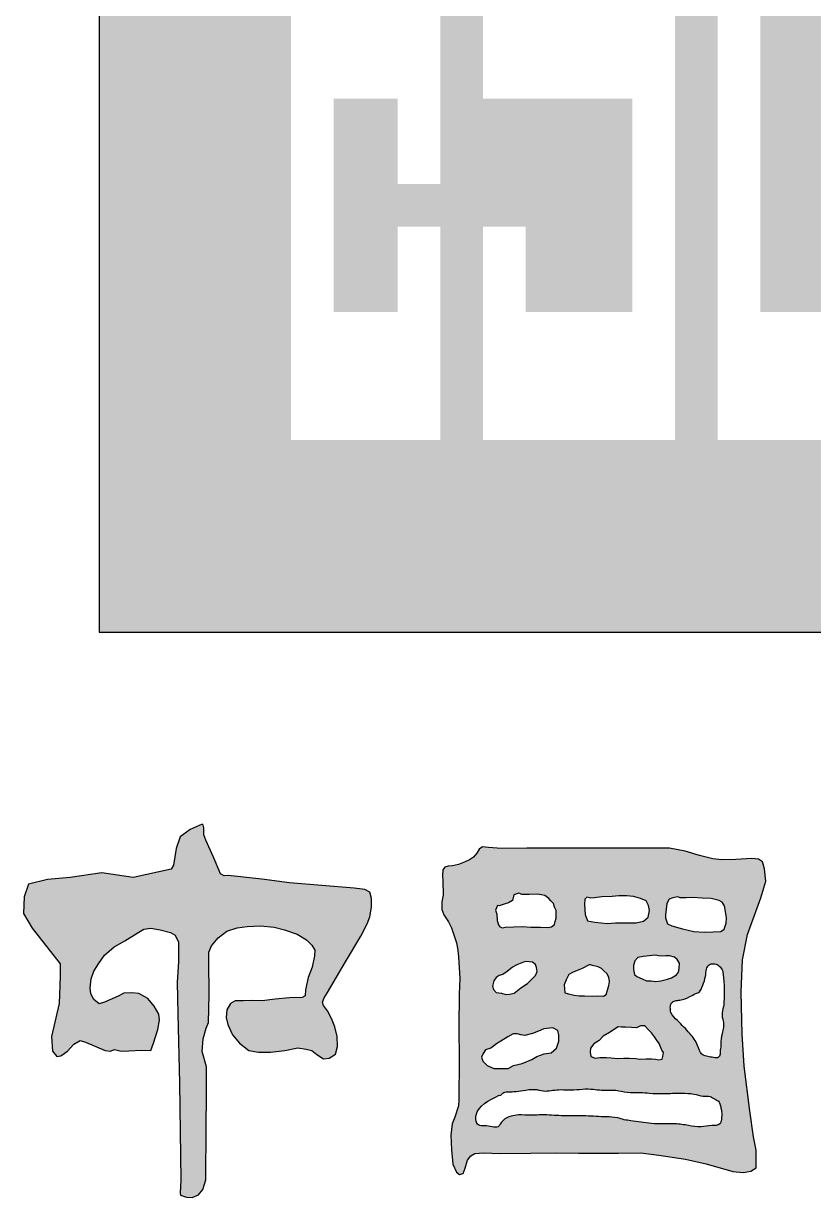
# Model space of a CAD drawing. Extents: x 196430 to 818205, y 904526 to 1974626.
# Drawn here: x 349034 to 349596, y 1784832 to 1785665 of the extents above; entities that cross this region are included whole.
import ezdxf

# ---------------------------------------------------------------- set-up
doc = ezdxf.new("R2010")
doc.units = 0
doc.header["$LTSCALE"] = 1000
doc.header["$MEASUREMENT"] = 0
doc.layers.add('FRAME', color=7, linetype='Continuous')

# ---------------------------------------------------------------- blocks, each defined once
blk = doc.blocks.new('a1')
h = blk.add_hatch(color=256)
h.paths.add_polyline_path([(88869.69, 130890.13), (87869.69, 130890.13), (87869.69, 129890.13), (88869.69, 129890.13)])
h.paths.add_polyline_path([(88596.96, 130662.86), (88490.9, 130662.86), (88490.9, 130359.83), (88596.96, 130359.83), (88596.96, 130268.92), (88490.9, 130268.92), (88490.9, 130117.4), (88596.96, 130117.4), (88596.96, 130026.49), (88460.6, 130026.49), (88460.6, 130753.77), (88596.96, 130753.77)], flags=16)
h.paths.add_polyline_path([(88733.33, 130359.83), (88733.33, 130208.31), (88703.02, 130208.31), (88703.02, 130268.92), (88657.57, 130268.92), (88657.57, 130117.4), (88703.02, 130117.4), (88703.02, 130178.01), (88733.33, 130178.01), (88733.33, 130026.49), (88627.27, 130026.49), (88627.27, 130359.83)], flags=16)
h.paths.add_polyline_path([(88430.3, 130496.19), (88399.99, 130496.19), (88399.99, 130662.86), (88339.39, 130662.86), (88339.39, 130117.4), (88399.99, 130117.4), (88399.99, 130359.83), (88430.3, 130359.83), (88430.3, 130026.49), (88309.08, 130026.49), (88309.08, 130753.77), (88430.3, 130753.77)], flags=16)
h.paths.add_polyline_path([(88278.78, 130496.19), (88248.48, 130496.19), (88248.48, 130662.86), (88172.72, 130662.86), (88172.72, 130359.83), (88278.78, 130359.83), (88278.78, 130026.49), (88142.42, 130026.49), (88142.42, 130178.01), (88172.72, 130178.01), (88172.72, 130117.4), (88248.48, 130117.4), (88248.48, 130268.92), (88142.42, 130268.92), (88142.42, 130753.77), (88278.78, 130753.77)], flags=16)
h.paths.add_polyline_path([(88112.11, 130359.83), (88112.11, 130208.31), (88081.81, 130208.31), (88081.81, 130268.92), (88036.36, 130268.92), (88036.36, 130117.4), (88081.81, 130117.4), (88081.81, 130178.01), (88112.11, 130178.01), (88112.11, 130026.49), (88006.05, 130026.49), (88006.05, 130359.83)], flags=16)
at = {"layer": 'FRAME'}
blk.add_hatch(color=256, dxfattribs=at).paths.add_polyline_path([(88004.88, 129712.09), (87985.2, 129714.64), (87961.31, 129717.19), (87958.55, 129716.98), (87955.9, 129718.46), (87950.81, 129730.23), (87945.52, 129742.48), (87943.97, 129746.25), (87943.97, 129751.11), (87943.53, 129753.1), (87942.75, 129753.67), (87934.36, 129749.9), (87927.25, 129744.71), (87924.28, 129736.39), (87922.45, 129724.68), (87920.75, 129721.85), (87893.92, 129715.93), (87871.55, 129719.17), (87848.96, 129715.78), (87832.96, 129714.34), (87819.55, 129711.1), (87816.44, 129702.07), (87815.87, 129690.21), (87821.95, 129679.91), (87842.03, 129654.45), (87842.03, 129645.84), (87841.18, 129626.44), (87835.81, 129602.88), (87836.52, 129592.52), (87839.49, 129588.85), (87842.45, 129589.14), (87847.12, 129592.66), (87851.63, 129597.6), (87856.15, 129600.14), (87859.83, 129599.01), (87873.81, 129592.95), (87877.48, 129592.66), (87880.44, 129593.79), (87885.39, 129592.52), (87890.75, 129592.8), (87900.08, 129593.23), (87906.43, 129592.95), (87908.27, 129598.17), (87911.37, 129607.9), (87912.5, 129614.68), (87912.08, 129618.91), (87908.83, 129624.41), (87904.31, 129630.06), (87897.82, 129633.44), (87892.87, 129634.01), (87887.22, 129633.72), (87883.13, 129631.61), (87877.34, 129629.07), (87873.38, 129627.23), (87869.57, 129626.25), (87865.76, 129629.21), (87863.64, 129633.3), (87863.23, 129637.57), (87864.07, 129643.92), (87865.91, 129649.43), (87869.3, 129654.51), (87873.41, 129660.62), (87880.33, 129666.68), (87887.81, 129670.92), (87896.57, 129676.28), (87901.37, 129679.24), (87906.31, 129679.81), (87912.95, 129678.82), (87920.3, 129676.84), (87923.54, 129675.01), (87925.95, 129669.93), (87925.93, 129655.97), (87925.15, 129641.49), (87925.64, 129619.02), (87926.74, 129569.77), (87927.59, 129500.93), (87927.23, 129492.06), (87927.5, 129490.39), (87931.74, 129488.78), (87935.83, 129488.62), (87940.18, 129490.45), (87943.4, 129494.36), (87945.55, 129501.13), (87945.64, 129538.67), (87945.98, 129561.14), (87945.98, 129581.4), (87942.72, 129592.42), (87943.46, 129601.36), (87945.75, 129608.98), (87947.43, 129612.8), (87947.73, 129632.63), (87947.61, 129656.45), (87947.61, 129662.95), (87949.49, 129667.23), (87954.29, 129673.05), (87960.46, 129677.84), (87967.82, 129680.24), (87974.85, 129681.09), (87984.27, 129681.61), (87994.03, 129680.58), (88001.23, 129678.7), (88010.31, 129675.62), (88017.04, 129671.65), (88020.64, 129667.72), (88022.87, 129664.29), (88022.7, 129660.36), (88020.98, 129652.31), (88018.24, 129644.78), (88016.36, 129636.22), (88016.02, 129631.77), (88013.79, 129630.58), (88004.88, 129630.4), (87994.78, 129629.38), (87985.53, 129628.35), (87978.33, 129628.52), (87971.99, 129628.35), (87966.34, 129628.35), (87962.91, 129626.3), (87960.34, 129621.85), (87960, 129616.37), (87961.03, 129611.41), (87964.46, 129604.05), (87969.42, 129598.23), (87975.93, 129593.09), (87982.78, 129591.72), (87991.35, 129591.72), (88001.63, 129593.09), (88010.71, 129594.81), (88016.7, 129593.95), (88020.81, 129592.92), (88024.41, 129590.18), (88029.06, 129587.22), (88033.17, 129587.57), (88037.46, 129590.31), (88039, 129595.78), (88038.65, 129602.97), (88037.11, 129609.82), (88034.71, 129615.81), (88031.8, 129621.11), (88028.08, 129626.46), (88029.58, 129630.53), (88031.97, 129634.29), (88044.79, 129655.94), (88055.67, 129674.28), (88060.18, 129682.98), (88061.99, 129687.86), (88063.05, 129694.86), (88063.26, 129701.01), (88061.99, 129705.41), (88058.48, 129707.32), (88050.95, 129708.27)])
h = blk.add_hatch(color=256, dxfattribs=at)
h.paths.add_polyline_path([(88203.25, 129736.76), (88173.62, 129736.76), (88155.6, 129736.56), (88146.39, 129737.16), (88141.93, 129737.61), (88139.56, 129736.06), (88138.1, 129733.14), (88135.54, 129730.32), (88132.72, 129728.41), (88128.61, 129726.58), (88124.97, 129725.03), (88120.77, 129724.21), (88117.67, 129723.85), (88115.21, 129723.21), (88113.84, 129721.21), (88113.57, 129717.38), (88113.93, 129713.46), (88114.02, 129703.31), (88113.11, 129698.48), (88113.11, 129693.1), (88114.57, 129689.28), (88117.94, 129684.45), (88120.04, 129680.07), (88123.5, 129669.55), (88124.5, 129664.36), (88125.05, 129659.26), (88125.79, 129644.36), (88125.42, 129632.97), (88125.24, 129609.69), (88125.42, 129586.5), (88125.22, 129558.1), (88125.07, 129553.78), (88122.25, 129545.57), (88120.5, 129541.02), (88119.57, 129532.92), (88120, 129522.55), (88121, 129512.35), (88123.61, 129506.56), (88125.66, 129504.85), (88128.39, 129505.65), (88129.75, 129509.51), (88131.46, 129515.19), (88133.62, 129518.15), (88136.46, 129519.85), (88142.83, 129520.42), (88154.65, 129519.96), (88176.3, 129520.2), (88193.81, 129520.32), (88210.29, 129520.2), (88238.65, 129520.09), (88254.57, 129520.32), (88267.3, 129518.61), (88286.26, 129515.75), (88300.85, 129512.46), (88319.89, 129507.17), (88327.33, 129506.32), (88332.63, 129507.32), (88336.49, 129509.6), (88336.49, 129515.04), (88336.49, 129522.19), (88334.49, 129531.63), (88331.91, 129550.21), (88327.93, 129581.84), (88326.49, 129604.87), (88325.9, 129634.47), (88326.77, 129657.49), (88330.22, 129675.33), (88339.73, 129701.52), (88343.41, 129713.34), (88342.28, 129721.97), (88340.91, 129727.1), (88338.15, 129728.85), (88333.39, 129729.48), (88322.12, 129728.6), (88312.1, 129728.35), (88305.72, 129729.1), (88296.2, 129731.6), (88285.93, 129734.61), (88274.91, 129736.61), (88262.01, 129736.73)])
h.paths.add_polyline_path([(88249.37, 129702.34), (88254.29, 129700.97), (88258.25, 129699.2), (88260.03, 129696.06), (88260.57, 129692.37), (88259.75, 129687.73), (88256.34, 129684.86), (88251.15, 129683.77), (88243.22, 129683.77), (88236.52, 129683.63), (88230.92, 129683.09), (88221.77, 129684.04), (88216.71, 129685.13), (88214.93, 129689.5), (88214.39, 129696.74), (88214.77, 129702.14), (88218.9, 129701.11), (88221.63, 129701.38), (88226.69, 129702.2), (88234.11, 129702.36), (88238.85, 129702.88), (88244.45, 129702.75)], flags=16)
h.paths.add_polyline_path([(88274.74, 129700.4), (88277.18, 129701.51), (88280.79, 129702.03), (88282.56, 129701.47), (88286.76, 129701.47), (88291.24, 129701.75), (88298.05, 129701.28), (88304.39, 129700.91), (88311.65, 129699.3), (88313.99, 129695.78), (88314.74, 129691.78), (88315.49, 129687.3), (88315.02, 129683.48), (88313.71, 129679.29), (88311.29, 129677.43), (88305.86, 129677.23), (88299.41, 129677.01), (88292.22, 129677.6), (88284, 129679.52), (88276.52, 129681.52), (88273.55, 129682.93), (88271.78, 129688.43), (88272.51, 129693.29), (88272.96, 129697.51)], flags=16)
h.paths.add_polyline_path([(88256.19, 129659.87), (88260.36, 129660.23), (88264.63, 129660.68), (88266.99, 129660.32), (88269.44, 129659.96), (88272.34, 129660.23), (88274.97, 129660.23), (88278.32, 129659.41), (88280.32, 129657.6), (88282.04, 129655.06), (88281.68, 129651.35), (88281.01, 129647.2), (88276.24, 129644.64), (88273.34, 129643.64), (88268.71, 129642.47), (88265.17, 129642.1), (88261.91, 129642.38), (88258.46, 129642.56), (88255.38, 129644.01), (88250.12, 129646.06), (88248.99, 129652.35), (88250.21, 129656.61), (88252.38, 129659.05)], flags=16)
h.paths.add_polyline_path([(88194.33, 129692.53), (88194.33, 129689.61), (88194.25, 129686.28), (88192.75, 129681.3), (88188.63, 129680.38), (88183.13, 129680.59), (88176.47, 129680.59), (88170.43, 129681.06), (88164.39, 129680.92), (88158.21, 129680.72), (88155.04, 129679.7), (88153.32, 129682.35), (88152.5, 129685.4), (88152.16, 129689.74), (88151.35, 129692.66), (88152.71, 129696.05), (88153.93, 129695.78), (88157.46, 129697), (88160.52, 129697.82), (88163.43, 129699.65), (88164.25, 129703.45), (88167.88, 129704.8), (88169.95, 129703.86), (88172.26, 129703.86), (88175.11, 129703.86), (88180.95, 129704.06), (88183.81, 129703.65), (88186.39, 129703.04), (88189.03, 129701.07), (88190.66, 129699.24), (88192.36, 129697.41), (88193.24, 129694.76)], flags=16)
h.paths.add_polyline_path([(88228.19, 129649.67), (88231.49, 129646.67), (88232.36, 129641.91), (88231.78, 129639.28), (88230.88, 129635.87), (88229.4, 129631.59), (88223.82, 129631.77), (88220.16, 129631.7), (88214.57, 129631.89), (88210.71, 129631.77), (88207.24, 129632.22), (88203.01, 129633.24), (88200.5, 129633.95), (88200.24, 129636.71), (88200.11, 129639.73), (88201.34, 129643.13), (88203.26, 129646.91), (88205.9, 129648.33), (88209.3, 129649.8), (88212.77, 129651.15), (88218.25, 129654.02), (88220.16, 129653.33), (88225.75, 129652.11)], flags=16)
edge = h.paths.add_edge_path(flags=16)
edge.add_spline(control_points=[(88305.19, 129654.67), (88304.19, 129654.76), (88301.79, 129653.35), (88300.83, 129649.09), (88300.29, 129643.63), (88298.24, 129638.85), (88296.61, 129634.44), (88292.9, 129633.27), (88288.58, 129630.89), (88283.64, 129628.59), (88279, 129628.61), (88275.82, 129626.96), (88275.3, 129623.44), (88275.85, 129618.61), (88282.08, 129613.01), (88288.78, 129605.79), (88295.08, 129598.11), (88296.41, 129590.43), (88301.34, 129588.82), (88304.94, 129588.29), (88308.25, 129587.37), (88311.07, 129589.09), (88310.52, 129592.68), (88311.69, 129596.45), (88311.27, 129600.51), (88312.55, 129605.82), (88314.02, 129611.6), (88311.55, 129618.29), (88313.86, 129625.47), (88313.57, 129633.35), (88313.76, 129640.72), (88312.98, 129645.97), (88312.91, 129650.37), (88310.2, 129653.05), (88307.79, 129654.69), (88306, 129654.56), (88305.36, 129654.64), (88305.19, 129654.67)], knot_values=[0, 0, 0, 0, 0.002527, 0.005819, 0.010541, 0.016212, 0.01905, 0.021488, 0.025344, 0.031678, 0.03458, 0.036892, 0.039871, 0.042673, 0.048877, 0.059437, 0.067872, 0.07372, 0.076518, 0.079958, 0.083137, 0.084566, 0.087367, 0.090967, 0.094633, 0.097255, 0.104638, 0.10897, 0.114377, 0.122753, 0.128696, 0.132678, 0.136195, 0.139075, 0.141274, 0.141274, 0.143472, 0.143472, 0.143472, 0.143472], degree=3, periodic=0)
h.paths.add_polyline_path([(88180.35, 129651.85), (88180.76, 129649.05), (88179.62, 129646.25), (88177.44, 129644.18), (88174.02, 129640.66), (88169.15, 129637.45), (88164.48, 129633.82), (88161.27, 129633.1), (88158.58, 129632.89), (88155.47, 129633.62), (88151.84, 129634.13), (88148.75, 129637.54), (88150.48, 129643.91), (88153.91, 129646.36), (88156.4, 129647.08), (88159.51, 129649.15), (88163.34, 129652.16), (88166.45, 129653.92), (88172.69, 129656.22), (88175.27, 129655.89), (88179.24, 129655.71)], flags=16)
h.paths.add_polyline_path([(88254.24, 129610.45), (88257.43, 129610.45), (88259.99, 129607.58), (88262.06, 129605.66), (88264.86, 129602.07), (88267.49, 129598), (88269.41, 129593.37), (88270.53, 129591.62), (88270.05, 129588.74), (88269.57, 129586.83), (88267.17, 129586.51), (88264.94, 129586.83), (88262.38, 129587.15), (88258.23, 129586.99), (88253.44, 129586.83), (88251.2, 129587.31), (88246.25, 129587.63), (88242.26, 129587.63), (88238.1, 129587.31), (88233.47, 129587.79), (88230.12, 129587.95), (88225.33, 129588.11), (88221.97, 129587.47), (88219.1, 129588.74), (88218.46, 129591.78), (88218.78, 129594.65), (88221.01, 129597.68), (88225.01, 129600.24), (88227.72, 129603.11), (88232.35, 129605.82), (88238.42, 129609.81), (88240.66, 129609.65), (88243.69, 129609.65), (88247.85, 129609.33), (88251.52, 129609.01)], flags=16)
h.paths.add_polyline_path([(88191.95, 129609.21), (88195.43, 129607.16), (88196.25, 129603.89), (88196.25, 129599.59), (88194.61, 129594.68), (88190.72, 129591.4), (88185.81, 129590.59), (88180.69, 129588.74), (88177, 129586.7), (88170.24, 129583.83), (88164.1, 129582.4), (88160.21, 129580.15), (88155.29, 129580.15), (88150.17, 129580.15), (88145.26, 129582.4), (88142.18, 129585.47), (88141.37, 129588.34), (88142.39, 129591), (88144.23, 129593.45), (88147.92, 129594.68), (88152.01, 129597.75), (88160, 129602.66), (88163.69, 129604.91), (88166.56, 129604.91), (88169.22, 129604.09), (88172.08, 129603.68), (88177.61, 129605.11), (88181.91, 129606.75), (88185.6, 129608.39)], flags=16)
edge = h.paths.add_edge_path(flags=16)
edge.add_spline(control_points=[(88153.96, 129561.26), (88146.47, 129557.58), (88137.58, 129553.2), (88137.1, 129543.26), (88138.98, 129539.36), (88144.04, 129539.76), (88148.23, 129539.11), (88152.89, 129538.05), (88154.85, 129541.02), (88157.02, 129544.4), (88161.95, 129546.46), (88168.78, 129547.66), (88175.55, 129546.75), (88185.15, 129547.56), (88194.03, 129546.83), (88202.75, 129546.53), (88209.14, 129546.56), (88218.03, 129546.67), (88227.74, 129545.79), (88236.96, 129545.81), (88242.5, 129543.63), (88250.68, 129542.95), (88260.04, 129540.93), (88270.64, 129540.86), (88279.46, 129541.17), (88288.09, 129539.8), (88297.01, 129538.2), (88303.9, 129540.12), (88310.82, 129539.45), (88311.77, 129543.8), (88312.04, 129546.98), (88311.91, 129550.33), (88311.05, 129553.52), (88310.46, 129556.93), (88307.03, 129558.37), (88303.66, 129560.87), (88298.13, 129560.34), (88291.63, 129562.51), (88282.09, 129562.87), (88271.6, 129562.4), (88261.72, 129562.51), (88253.11, 129563.43), (88245.11, 129562.85), (88235.68, 129565.54), (88226.96, 129564.41), (88215.73, 129566.49), (88206.01, 129564.37), (88194.77, 129565.74), (88186.73, 129563.28), (88178.44, 129566.19), (88171.37, 129564.41), (88164.99, 129563.86), (88159.94, 129563.62), (88156.64, 129563.56), (88154.44, 129560.48), (88153.96, 129561.26)], knot_values=[0, 0, 0, 0, 0.018146, 0.021527, 0.024136, 0.027751, 0.032484, 0.035867, 0.037864, 0.040682, 0.045977, 0.050365, 0.058073, 0.062776, 0.074435, 0.080265, 0.084588, 0.090415, 0.102457, 0.109059, 0.113164, 0.117151, 0.129485, 0.137005, 0.143584, 0.151453, 0.159009, 0.165443, 0.170235, 0.173027, 0.175101, 0.178487, 0.181175, 0.183551, 0.186522, 0.189717, 0.193869, 0.199619, 0.206783, 0.217498, 0.225959, 0.231422, 0.239131, 0.245805, 0.25558, 0.260686, 0.274148, 0.27979, 0.288843, 0.294189, 0.300997, 0.306477, 0.310428, 0.313259, 0.31555, 0.31555, 0.31555, 0.31555], degree=3, periodic=0)
blk.add_lwpolyline([(87869.69, 129890.13), (88869.69, 129890.13), (88869.69, 130890.13), (87869.69, 130890.13)], close=True)
for points in [[(87942.75, 129753.67), (87934.36, 129749.9), (87927.25, 129744.71), (87924.28, 129736.39), (87922.45, 129724.68), (87920.75, 129721.85), (87893.92, 129715.93), (87871.55, 129719.17), (87848.96, 129715.78), (87832.96, 129714.34), (87819.55, 129711.1), (87816.44, 129702.07), (87815.87, 129690.21), (87821.95, 129679.91), (87842.03, 129654.45), (87842.03, 129645.84), (87841.18, 129626.44), (87835.81, 129602.88), (87836.52, 129592.52), (87839.49, 129588.85), (87842.45, 129589.14), (87847.12, 129592.66), (87851.63, 129597.6), (87856.15, 129600.14), (87859.83, 129599.01), (87873.81, 129592.95), (87877.48, 129592.66), (87880.44, 129593.79), (87885.39, 129592.52), (87890.75, 129592.8), (87900.08, 129593.23), (87906.43, 129592.95), (87908.27, 129598.17), (87911.37, 129607.9), (87912.5, 129614.68), (87912.08, 129618.91), (87908.83, 129624.41), (87904.31, 129630.06), (87897.82, 129633.44), (87892.87, 129634.01), (87887.22, 129633.72), (87883.13, 129631.61), (87877.34, 129629.07), (87873.38, 129627.23), (87869.57, 129626.25), (87865.76, 129629.21), (87863.64, 129633.3), (87863.23, 129637.57), (87864.07, 129643.92), (87865.91, 129649.43), (87869.3, 129654.51), (87873.41, 129660.62), (87880.33, 129666.68), (87887.81, 129670.92), (87896.57, 129676.28), (87901.37, 129679.24), (87906.31, 129679.81), (87912.95, 129678.82), (87920.3, 129676.84), (87923.54, 129675.01), (87925.95, 129669.93), (87925.93, 129655.97), (87925.15, 129641.49), (87925.64, 129619.02), (87926.74, 129569.77), (87927.59, 129500.93), (87927.23, 129492.06), (87927.5, 129490.39), (87931.74, 129488.78), (87935.83, 129488.62), (87940.18, 129490.45), (87943.4, 129494.36), (87945.55, 129501.13), (87945.64, 129538.67), (87945.98, 129561.14), (87945.98, 129581.4), (87942.72, 129592.42), (87943.46, 129601.36), (87945.75, 129608.98), (87947.43, 129612.8), (87947.73, 129632.63), (87947.61, 129656.45), (87947.61, 129662.95), (87949.49, 129667.23), (87954.29, 129673.05), (87960.46, 129677.84), (87967.82, 129680.24), (87974.85, 129681.09), (87984.27, 129681.61), (87994.03, 129680.58), (88001.23, 129678.7), (88010.31, 129675.62), (88017.04, 129671.65), (88020.64, 129667.72), (88022.87, 129664.29), (88022.7, 129660.36), (88020.98, 129652.31), (88018.24, 129644.78), (88016.36, 129636.22), (88016.02, 129631.77), (88013.79, 129630.58), (88004.88, 129630.4), (87994.78, 129629.38), (87985.53, 129628.35), (87978.33, 129628.52), (87971.99, 129628.35), (87966.34, 129628.35), (87962.91, 129626.3), (87960.34, 129621.85), (87960, 129616.37), (87961.03, 129611.41), (87964.46, 129604.05), (87969.42, 129598.23), (87975.93, 129593.09), (87982.78, 129591.72), (87991.35, 129591.72), (88001.63, 129593.09), (88010.71, 129594.81), (88016.7, 129593.95), (88020.81, 129592.92), (88024.41, 129590.18), (88029.06, 129587.22), (88033.17, 129587.57), (88037.46, 129590.31), (88039, 129595.78), (88038.65, 129602.97), (88037.11, 129609.82), (88034.71, 129615.81), (88031.8, 129621.11), (88029.06, 129625.05), (88029.06, 129625.05), (88028.38, 129627.27), (88029.58, 129630.53), (88031.97, 129634.29), (88044.79, 129655.94), (88055.67, 129674.28), (88060.18, 129682.98), (88061.99, 129687.86), (88063.05, 129694.86), (88063.26, 129701.01), (88061.99, 129705.41), (88058.48, 129707.32), (88050.95, 129708.27), (88004.88, 129712.09), (87985.2, 129714.64), (87961.31, 129717.19), (87958.55, 129716.98), (87955.9, 129718.46), (87950.81, 129730.23), (87945.52, 129742.48), (87943.97, 129746.25), (87943.97, 129751.11), (87943.53, 129753.1), (87942.75, 129753.67)], [(88141.93, 129737.61), (88139.56, 129736.06), (88138.1, 129733.14), (88135.54, 129730.32), (88132.72, 129728.41), (88128.61, 129726.58), (88124.97, 129725.03), (88120.77, 129724.21), (88117.67, 129723.85), (88115.21, 129723.21), (88113.84, 129721.21), (88113.57, 129717.38), (88113.93, 129713.46), (88114.02, 129703.31), (88113.11, 129698.48), (88113.11, 129693.1), (88114.57, 129689.28), (88117.94, 129684.45), (88120.04, 129680.07), (88123.5, 129669.55), (88124.5, 129664.36), (88125.05, 129659.26), (88125.79, 129644.36), (88125.42, 129632.97), (88125.24, 129609.69), (88125.42, 129586.5), (88125.22, 129558.1), (88125.07, 129553.78), (88122.25, 129545.57), (88120.5, 129541.02), (88119.57, 129532.92), (88120, 129522.55), (88121, 129512.35), (88123.61, 129506.56), (88125.66, 129504.85), (88128.39, 129505.65), (88129.75, 129509.51), (88131.46, 129515.19), (88133.62, 129518.15), (88136.46, 129519.85), (88142.83, 129520.42), (88154.65, 129519.96), (88176.3, 129520.2), (88193.81, 129520.32), (88210.29, 129520.2), (88238.65, 129520.09), (88254.57, 129520.32), (88267.3, 129518.61), (88286.26, 129515.75), (88300.85, 129512.46), (88319.89, 129507.17), (88327.33, 129506.32), (88332.63, 129507.32), (88336.49, 129509.6), (88336.49, 129515.04), (88336.49, 129522.19), (88334.49, 129531.63), (88331.91, 129550.21), (88327.93, 129581.84), (88326.49, 129604.87), (88325.9, 129634.47), (88326.77, 129657.49), (88330.22, 129675.33), (88339.73, 129701.52), (88343.41, 129713.34), (88342.28, 129721.97), (88340.91, 129727.1), (88338.15, 129728.85), (88333.39, 129729.48), (88322.12, 129728.6), (88312.1, 129728.35), (88305.72, 129729.1), (88296.2, 129731.6), (88285.93, 129734.61), (88274.91, 129736.61), (88262.01, 129736.73), (88203.25, 129736.76), (88173.62, 129736.76), (88155.6, 129736.56), (88146.39, 129737.16), (88141.93, 129737.61)], [(88167.71, 129704.74), (88164.25, 129703.45), (88163.43, 129699.65), (88160.52, 129697.82), (88157.46, 129697), (88153.93, 129695.78), (88152.71, 129696.05), (88151.35, 129692.66), (88152.16, 129689.74), (88152.5, 129685.4), (88153.32, 129682.35), (88154.34, 129680.79), (88156.31, 129680.11), (88158.21, 129680.72), (88164.39, 129680.92), (88170.43, 129681.06), (88176.47, 129680.59), (88183.13, 129680.59), (88188.63, 129680.38), (88191.07, 129680.92), (88193.11, 129682.48), (88193.72, 129684.52), (88194.26, 129686.89), (88194.33, 129689.61), (88194.33, 129692.53), (88193.24, 129694.76), (88192.36, 129697.41), (88190.66, 129699.24), (88189.03, 129701.07), (88186.39, 129703.04), (88183.81, 129703.65), (88180.95, 129704.06), (88175.11, 129703.86), (88172.26, 129703.86), (88169.95, 129703.86), (88168.46, 129704.53), (88167.71, 129704.74)], [(88218.9, 129701.11), (88216.16, 129701.79), (88214.66, 129700.56), (88214.39, 129696.74), (88214.93, 129689.5), (88216.71, 129685.13), (88221.77, 129684.04), (88230.92, 129683.09), (88236.52, 129683.63), (88243.22, 129683.77), (88251.15, 129683.77), (88256.34, 129684.86), (88259.75, 129687.73), (88260.57, 129692.37), (88260.03, 129696.06), (88258.25, 129699.2), (88254.29, 129700.97), (88249.37, 129702.34), (88244.45, 129702.75), (88238.85, 129702.88), (88234.11, 129702.36), (88226.69, 129702.2), (88221.63, 129701.38), (88218.9, 129701.11)], [(88277.18, 129701.51), (88274.74, 129700.4), (88272.96, 129697.51), (88272.51, 129693.29), (88271.92, 129689.37), (88272.14, 129687.3), (88273.55, 129682.93), (88276.52, 129681.52), (88284, 129679.52), (88292.22, 129677.6), (88299.41, 129677.01), (88305.86, 129677.23), (88311.29, 129677.43), (88313.71, 129679.29), (88315.02, 129683.48), (88315.49, 129687.3), (88314.74, 129691.78), (88313.99, 129695.78), (88312.31, 129698.3), (88310.26, 129699.6), (88304.39, 129700.91), (88298.05, 129701.28), (88291.24, 129701.75), (88286.76, 129701.47), (88282.56, 129701.47), (88280.79, 129702.03), (88277.18, 129701.51)], [(88264.63, 129660.68), (88260.36, 129660.23), (88256.19, 129659.87), (88252.38, 129659.05), (88250.21, 129656.61), (88249.3, 129653.43), (88249.3, 129650.62), (88249.93, 129647.09), (88251.66, 129645.46), (88255.38, 129644.01), (88258.46, 129642.56), (88261.91, 129642.38), (88265.17, 129642.1), (88268.71, 129642.47), (88273.34, 129643.64), (88276.24, 129644.64), (88279.96, 129646.64), (88281.23, 129648.54), (88281.68, 129651.35), (88282.04, 129655.06), (88280.32, 129657.6), (88278.32, 129659.41), (88274.97, 129660.23), (88272.34, 129660.23), (88269.44, 129659.96), (88266.99, 129660.32), (88264.63, 129660.68)], [(88171.22, 129655.68), (88166.45, 129653.92), (88163.34, 129652.16), (88159.51, 129649.15), (88156.4, 129647.08), (88153.91, 129646.36), (88151.73, 129644.8), (88150.08, 129642.42), (88149.04, 129638.59), (88149.87, 129636.31), (88151.84, 129634.13), (88155.47, 129633.62), (88158.58, 129632.89), (88161.27, 129633.1), (88164.48, 129633.82), (88169.15, 129637.45), (88174.02, 129640.66), (88177.44, 129644.18), (88179.62, 129646.25), (88180.76, 129649.05), (88180.35, 129651.85), (88179.72, 129654.02), (88177.65, 129655.78), (88175.27, 129655.89), (88172.88, 129656.2), (88171.22, 129655.68)], [(88217.91, 129653.85), (88212.77, 129651.15), (88209.3, 129649.8), (88205.9, 129648.33), (88203.26, 129646.91), (88201.34, 129643.13), (88200.11, 129639.73), (88200.24, 129636.71), (88200.5, 129633.95), (88203.01, 129633.24), (88207.24, 129632.22), (88210.71, 129631.77), (88214.57, 129631.89), (88220.16, 129631.7), (88223.82, 129631.77), (88227.93, 129631.64), (88229.79, 129632.73), (88230.88, 129635.87), (88231.78, 129639.28), (88232.36, 129641.91), (88231.78, 129645.05), (88230.37, 129647.68), (88228.19, 129649.67), (88226.64, 129651.21), (88224.27, 129652.43), (88220.16, 129653.33), (88218.74, 129653.85), (88217.91, 129653.85)], [(88191.95, 129609.21), (88185.6, 129608.39), (88181.91, 129606.75), (88177.61, 129605.11), (88172.08, 129603.68), (88169.22, 129604.09), (88166.56, 129604.91), (88163.69, 129604.91), (88160, 129602.66), (88152.01, 129597.75), (88147.92, 129594.68), (88144.23, 129593.45), (88142.39, 129591), (88141.37, 129588.34), (88142.18, 129585.47), (88145.26, 129582.4), (88150.17, 129580.15), (88155.29, 129580.15), (88160.21, 129580.15), (88164.1, 129582.4), (88170.24, 129583.83), (88177, 129586.7), (88180.69, 129588.74), (88185.81, 129590.59), (88190.72, 129591.4), (88194.61, 129594.68), (88196.25, 129599.59), (88196.25, 129603.89), (88195.43, 129607.16), (88191.95, 129609.21)], [(88257.43, 129610.45), (88254.24, 129610.45), (88251.52, 129609.01), (88247.85, 129609.33), (88243.69, 129609.65), (88240.66, 129609.65), (88238.42, 129609.81), (88232.35, 129605.82), (88227.72, 129603.11), (88225.01, 129600.24), (88221.01, 129597.68), (88218.78, 129594.65), (88218.46, 129591.78), (88219.1, 129588.74), (88221.97, 129587.47), (88225.33, 129588.11), (88230.12, 129587.95), (88233.47, 129587.79), (88238.1, 129587.31), (88242.26, 129587.63), (88246.25, 129587.63), (88251.2, 129587.31), (88253.44, 129586.83), (88258.23, 129586.99), (88262.38, 129587.15), (88264.94, 129586.83), (88267.17, 129586.51), (88269.57, 129586.83), (88270.05, 129588.74), (88270.53, 129591.62), (88269.41, 129593.37), (88267.49, 129598), (88265.74, 129600.71), (88264.3, 129602.79), (88262.06, 129605.66), (88259.99, 129607.58), (88257.43, 129610.45), (88257.43, 129610.45)]]:
    blk.add_lwpolyline(points, dxfattribs=at)
for points, knots in [([(88305.19, 129654.67), (88304.19, 129654.76), (88301.79, 129653.35), (88300.83, 129649.09), (88300.29, 129643.63), (88298.24, 129638.85), (88296.61, 129634.44), (88292.9, 129633.27), (88288.58, 129630.89), (88283.64, 129628.59), (88279, 129628.61), (88275.82, 129626.96), (88275.3, 129623.44), (88275.85, 129618.61), (88282.08, 129613.01), (88288.78, 129605.79), (88295.08, 129598.11), (88296.41, 129590.43), (88301.34, 129588.82), (88304.94, 129588.29), (88308.25, 129587.37), (88311.07, 129589.09), (88310.52, 129592.68), (88311.69, 129596.45), (88311.27, 129600.51), (88312.55, 129605.82), (88314.02, 129611.6), (88311.55, 129618.29), (88313.86, 129625.47), (88313.57, 129633.35), (88313.76, 129640.72), (88312.98, 129645.97), (88312.91, 129650.37), (88310.2, 129653.05), (88307.79, 129654.69), (88306, 129654.56), (88305.36, 129654.64), (88305.19, 129654.67)], [0, 0, 0, 0, 3.032195, 6.983353, 12.649718, 19.453869, 22.859957, 25.785271, 30.412932, 38.013896, 41.496094, 44.269864, 47.845433, 51.207038, 58.652539, 71.323904, 81.446174, 88.463452, 91.821154, 95.950189, 99.764056, 101.479143, 104.840747, 109.16044, 113.559449, 116.70623, 125.565949, 130.764284, 137.252278, 147.30369, 154.4356, 159.213299, 163.433785, 166.889862, 170.241064, 171.662212, 172.16692, 172.16692, 172.16692, 172.16692]), ([(88153.96, 129561.26), (88146.47, 129557.58), (88137.58, 129553.2), (88137.1, 129543.26), (88138.98, 129539.36), (88144.04, 129539.76), (88148.23, 129539.11), (88152.89, 129538.05), (88154.85, 129541.02), (88157.02, 129544.4), (88161.95, 129546.46), (88168.78, 129547.66), (88175.55, 129546.75), (88185.15, 129547.56), (88194.03, 129546.83), (88202.75, 129546.53), (88209.14, 129546.56), (88218.03, 129546.67), (88227.74, 129545.79), (88236.96, 129545.81), (88242.5, 129543.63), (88250.68, 129542.95), (88260.04, 129540.93), (88270.64, 129540.86), (88279.46, 129541.17), (88288.09, 129539.8), (88297.01, 129538.2), (88303.9, 129540.12), (88310.82, 129539.45), (88311.77, 129543.8), (88312.04, 129546.98), (88311.91, 129550.33), (88311.05, 129553.52), (88310.46, 129556.93), (88307.03, 129558.37), (88303.66, 129560.87), (88298.13, 129560.34), (88291.63, 129562.51), (88282.09, 129562.87), (88271.6, 129562.4), (88261.72, 129562.51), (88253.11, 129563.43), (88245.11, 129562.85), (88235.68, 129565.54), (88226.96, 129564.41), (88215.73, 129566.49), (88206.01, 129564.37), (88194.77, 129565.74), (88186.73, 129563.28), (88178.44, 129566.19), (88171.37, 129564.41), (88164.99, 129563.86), (88159.94, 129563.62), (88156.64, 129563.56), (88154.44, 129560.48), (88153.96, 129561.26)], [0, 0, 0, 0, 21.775698, 25.832021, 28.963389, 33.301772, 38.980815, 43.040652, 45.437069, 48.818393, 55.172673, 60.437975, 69.688125, 75.331289, 89.322431, 96.318002, 101.505572, 108.497512, 122.948309, 130.871333, 135.797019, 140.581501, 155.381647, 164.40632, 172.300446, 181.743433, 190.810211, 198.531588, 204.281727, 207.632143, 210.121247, 214.183836, 217.410498, 220.261237, 223.82644, 227.659997, 232.642446, 239.54261, 248.139998, 260.998124, 271.150218, 277.706575, 286.956724, 294.965808, 306.69639, 312.823557, 328.977871, 335.748015, 346.611709, 353.026737, 361.196292, 367.771985, 372.51382, 375.911092, 378.660077, 378.660077, 378.660077, 378.660077])]:
    blk.add_open_spline(points, degree=3, knots=knots, dxfattribs=at)

msp = doc.modelspace()

# ---------------------------------------------------------------- block references
at = {"layer": 'FRAME'}
msp.add_blockref('a1', (261218.36, 1655343.11), dxfattribs=at)

doc.saveas('drawing.dxf')
